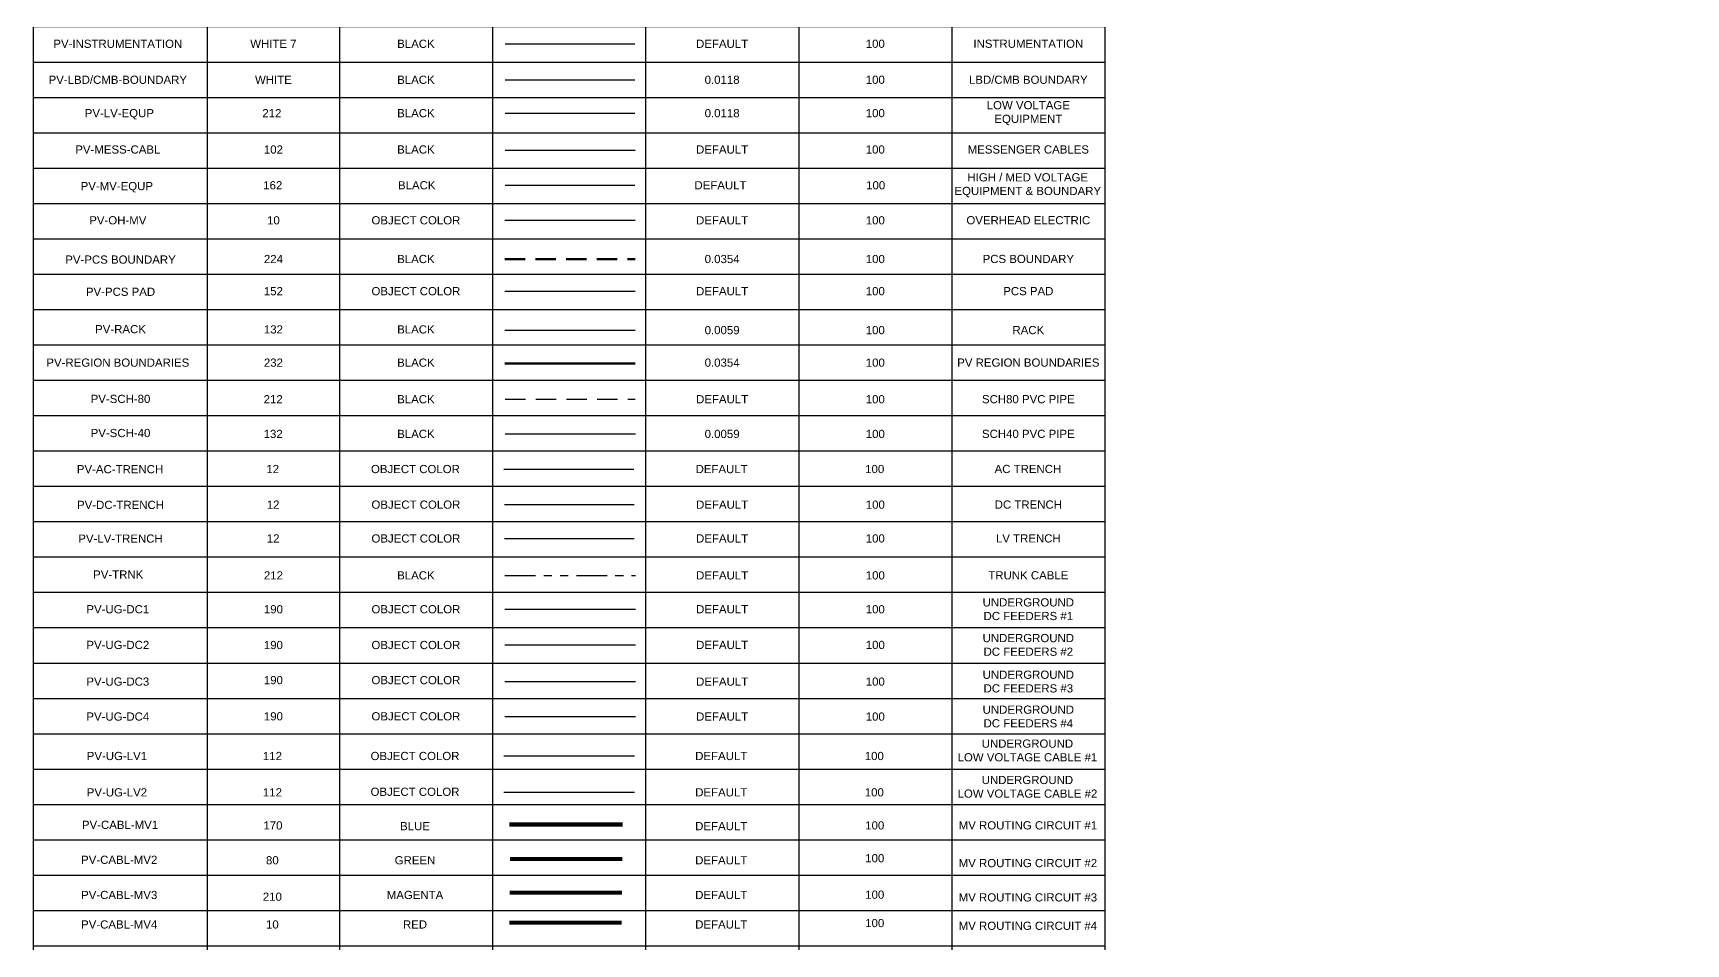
# Model space of a CAD drawing. Header units: feet. Extents: x -13743 to 68376, y -48 to 67763.
# Drawn here: x -17.9 to 2.31, y 63051.36 to 63062.49 of the extents above; entities that cross this region are included whole.
import ezdxf
from ezdxf.enums import TextEntityAlignment as Align
from ezdxf.lldxf.tags import DXFTag

# ---------------------------------------------------------------- set-up
doc = ezdxf.new("R2018")
doc.units = ezdxf.units.FT
doc.header["$MEASUREMENT"] = 0
for name, pattern in [('DASHED2', [0.375, 0.25, -0.125]), ('HIDDEN', [0.375, 0.25, -0.125]), ('PHANTOM2', [1.25, 0.625, -0.125, 0.125, -0.125, 0.125, -0.125]), ('PHANTOM4', [0.6875, 0.3125, 0.0625, -0.0625, 0.0625, -0.0625, 0.0625, -0.0625])]:
    doc.linetypes.add(name, pattern=pattern)
for name, color, linetype in [('G-ANNO-TEXT', 1, 'Continuous'), ('PV-AC-TRENCH', 12, 'ACTR'), ('PV-CABL-MV1', 170, 'MV ROUTING #1'), ('PV-CABL-MV2', 80, 'MV ROUTING #2'), ('PV-CABL-MV3', 210, 'MV ROUTING #3'), ('PV-CABL-MV4', 10, 'MV ROUTING #4'), ('PV-DC-TRENCH', 12, 'DCTR'), ('PV-INSTRUMENTATION', 7, 'Continuous'), ('PV-LBDCMB-BOUNDARY', 7, 'Continuous'), ('PV-LV-EQUP', 212, 'Continuous'), ('PV-LV-TRENCH', 12, 'LVTR'), ('PV-MESS-CABL', 102, 'MESSENGER'), ('PV-MV-EQUIP', 162, 'Continuous'), ('PV-OH-MV', 10, 'OVERHEAD'), ('PV-PCS-PAD', 152, 'Continuous'), ('PV-RACK', 132, 'Continuous'), ('PV-SCH-40', 132, 'Continuous'), ('PV-SCH80', 212, 'HIDDEN'), ('PV-TRNK', 212, 'PHANTOM4'), ('PV-UG-DC1', 190, 'UGDC1'), ('PV-UG-DC2', 190, 'UGDC2'), ('PV-UG-DC3', 190, 'UGDC3'), ('PV-UG-DC4', 190, 'UGDC4'), ('PV-UG-LV1', 122, 'UGLV1'), ('PV-UG-LV2', 122, 'UGLV2')]:
    doc.layers.add(name, color=color, linetype=linetype)
doc.layers.add('PV-PCS BOUNDARY', color=224, linetype='DASHED2', lineweight=90)
doc.layers.add('PV-REGION BOUNDARIES', color=232, linetype='Continuous', lineweight=90)
doc.styles.add('NEI-A', font='arial.ttf')
doc.styles.get("Standard").update_dxf_attribs({"font": 'arial.ttf'})
tags = doc.linetypes.add('ACTR', pattern='A,0.176989,-0.00441,["AC TR",NEI-A,S=0.1,R=0,X=0,Y=-0.05],-0.425798,0.176989', length=0.784186).pattern_tags.tags
tags[6] = DXFTag(74, 10)
tags = doc.linetypes.add('DCTR', pattern='A,0.176989,-0.000454,["DC TR",NEI-A,S=0.1,R=0,X=0,Y=-0.05],-0.429755,0.176989', length=0.784187).pattern_tags.tags
tags[6] = DXFTag(74, 10)
tags = doc.linetypes.add('FIBER', pattern='A,0.376989,-0.053001,["FO",NEI-A,S=0.1,R=0,X=0,Y=-0.05],-0.246999,0.376989', length=1.053978).pattern_tags.tags
tags[6] = DXFTag(74, 10)
tags = doc.linetypes.add('LVTR', pattern='A,0.176989,-0.015904,["LV TR",NEI-A,S=0.1,R=0,X=0,Y=-0.05],-0.414304,0.176989', length=0.784186).pattern_tags.tags
tags[6] = DXFTag(74, 10)
tags = doc.linetypes.add('MESSENGER', pattern='A,0.176989,-0.031547,["MESS",NEI-A,S=0.1,R=0,X=0,Y=-0.05],-0.429956,0.176989', length=0.815481).pattern_tags.tags
tags[6] = DXFTag(74, 10)
tags = doc.linetypes.add('MV ROUTING #1', pattern='A,1,-0.25,0,0.1,-0.25,["MV1",NEI-A,S=0.5,R=0,X=0,Y=-0.2],-1.99', length=3.59).pattern_tags.tags
tags[12] = DXFTag(74, 10)
tags = doc.linetypes.add('MV ROUTING #2', pattern='A,1,-0.25,0,0.1,-0.25,["MV2",NEI-A,S=0.5,R=0,X=0,Y=-0.2],-1.99', length=3.59).pattern_tags.tags
tags[12] = DXFTag(74, 10)
tags = doc.linetypes.add('MV ROUTING #3', pattern='A,1,-0.25,0,0.1,-0.25,["MV3",NEI-A,S=0.5,R=0,X=0,Y=-0.2],-1.5', length=3.1).pattern_tags.tags
tags[12] = DXFTag(74, 10)
tags = doc.linetypes.add('MV ROUTING #4', pattern='A,1,-0.25,0,0.1,-0.25,["MV4",NEI-A,S=0.5,R=0,X=0,Y=-0.2],-1.5', length=3.1).pattern_tags.tags
tags[12] = DXFTag(74, 10)
tags = doc.linetypes.add('OVERHEAD', pattern='A,0.226989,-0.048636,["OHE",NEI-A,S=0.1,R=0,X=0,Y=-0.05],-0.351364,0.226989', length=0.853978).pattern_tags.tags
tags[6] = DXFTag(74, 10)
tags = doc.linetypes.add('UGDC1', pattern='A,0.176989,-0.035266,["DC1",NEI-A,S=0.1,R=0,X=0,Y=-0.05],-0.314734,0.176989', length=0.703978).pattern_tags.tags
tags[6] = DXFTag(74, 10)
tags = doc.linetypes.add('UGDC2', pattern='A,0.176989,-0.035266,["DC2",NEI-A,S=0.1,R=0,X=0,Y=-0.05],-0.314734,0.176989', length=0.703978).pattern_tags.tags
tags[6] = DXFTag(74, 10)
tags = doc.linetypes.add('UGDC3', pattern='A,0.176989,-0.035266,["DC3",NEI-A,S=0.1,R=0,X=0,Y=-0.05],-0.314734,0.176989', length=0.703978).pattern_tags.tags
tags[6] = DXFTag(74, 10)
tags = doc.linetypes.add('UGDC4', pattern='A,0.176989,-0.035266,["DC4",NEI-A,S=0.1,R=0,X=0,Y=-0.05],-0.314734,0.176989', length=0.703978).pattern_tags.tags
tags[6] = DXFTag(74, 10)
tags = doc.linetypes.add('UGLV1', pattern='A,0.176989,-0.050716,["LV1",NEI-A,S=0.1,R=0,X=0,Y=-0.05],-0.299284,0.176989', length=0.703978).pattern_tags.tags
tags[6] = DXFTag(74, 10)
tags = doc.linetypes.add('UGLV2', pattern='A,0.176989,-0.050716,["LV2",NEI-A,S=0.1,R=0,X=0,Y=-0.05],-0.299284,0.176989', length=0.703978).pattern_tags.tags
tags[6] = DXFTag(74, 10)

# ---------------------------------------------------------------- blocks, each defined once
blk = doc.blocks.new('DETAIL_TITLE')
at = {"style": 'NEI-A', "flags": 8}
blk.add_attdef('#', text='', height=0.2, dxfattribs=at).set_placement((0.5922, -0.5109), align=Align.MIDDLE_CENTER)
at = {"lineweight": 30, "flags": 104}
blk.add_attdef('DETAIL_TITLE', text='', height=0.2, dxfattribs=at).set_placement((0.9099, -0.52514), align=Align.BOTTOM_LEFT)
at = {"style": 'NEI-A'}
for tag, p in [('SCALE:', (0.93865, -0.73792)), ('1"_=_', (1.5474, -0.73792))]:
    blk.add_attdef(tag, text='', height=0.1, dxfattribs=at).set_placement(p, align=Align.BOTTOM_LEFT)
blk = doc.blocks.new('*T34')
at = {"color": 0, "linetype": 'ByBlock', "lineweight": -2, "transparency": 16777216}
for p, q in [((0, 0), (13.101, 0)), ((0, 0), (0, -43.152)), ((13.101, 0), (13.101, -43.152)), ((0, -0.525), (13.101, -0.525)), ((2.127, -0.525), (2.127, -43.152)), ((3.743, -0.525), (3.743, -43.152)), ((5.615, -0.525), (5.615, -43.152)), ((7.486, -0.525), (7.486, -43.152)), ((9.358, -0.525), (9.358, -43.152)), ((11.23, -0.525), (11.23, -43.152)), ((0, -1.256), (13.101, -1.256)), ((0, -1.688), (13.101, -1.688)), ((0, -2.12), (13.101, -2.12)), ((0, -2.552), (13.101, -2.552)), ((0, -2.984), (13.101, -2.984)), ((0, -3.416), (13.101, -3.416)), ((0, -3.848), (13.101, -3.848)), ((0, -4.28), (13.101, -4.28)), ((0, -4.712), (13.101, -4.712)), ((0, -5.144), (13.101, -5.144)), ((0, -5.575), (13.101, -5.575)), ((0, -6.007), (13.101, -6.007)), ((0, -6.439), (13.101, -6.439)), ((0, -6.871), (13.101, -6.871)), ((0, -7.303), (13.101, -7.303)), ((0, -7.735), (13.101, -7.735)), ((0, -8.167), (13.101, -8.167)), ((0, -8.599), (13.101, -8.599)), ((0, -9.031), (13.101, -9.031)), ((0, -9.463), (13.101, -9.463)), ((0, -9.895), (13.101, -9.895)), ((0, -10.327), (13.101, -10.327)), ((0, -10.758), (13.101, -10.758)), ((0, -11.19), (13.101, -11.19)), ((0, -11.622), (13.101, -11.622)), ((0, -12.054), (13.101, -12.054)), ((0, -12.486), (13.101, -12.486)), ((0, -12.918), (13.101, -12.918)), ((0, -13.35), (13.101, -13.35)), ((0, -13.782), (13.101, -13.782)), ((0, -14.214), (13.101, -14.214)), ((0, -14.646), (13.101, -14.646)), ((0, -15.078), (13.101, -15.078)), ((0, -15.51), (13.101, -15.51)), ((0, -15.941), (13.101, -15.941)), ((0, -16.373), (13.101, -16.373)), ((0, -16.805), (13.101, -16.805)), ((0, -17.237), (13.101, -17.237)), ((0, -17.669), (13.101, -17.669)), ((0, -18.101), (13.101, -18.101)), ((0, -18.533), (13.101, -18.533)), ((0, -18.965), (13.101, -18.965)), ((0, -19.397), (13.101, -19.397)), ((0, -19.829), (13.101, -19.829)), ((0, -20.261), (13.101, -20.261)), ((0, -20.693), (13.101, -20.693)), ((0, -21.125), (13.101, -21.125)), ((0, -21.556), (13.101, -21.556)), ((0, -21.988), (13.101, -21.988)), ((0, -22.42), (13.101, -22.42)), ((0, -22.852), (13.101, -22.852)), ((0, -23.284), (13.101, -23.284)), ((0, -23.716), (13.101, -23.716)), ((0, -24.148), (13.101, -24.148)), ((0, -24.58), (13.101, -24.58)), ((0, -25.012), (13.101, -25.012)), ((0, -25.444), (13.101, -25.444)), ((0, -25.876), (13.101, -25.876)), ((0, -26.308), (13.101, -26.308)), ((0, -26.739), (13.101, -26.739)), ((0, -27.171), (13.101, -27.171)), ((0, -27.603), (13.101, -27.603)), ((0, -28.035), (13.101, -28.035)), ((0, -28.467), (13.101, -28.467)), ((0, -28.899), (13.101, -28.899)), ((0, -29.331), (13.101, -29.331)), ((0, -29.763), (13.101, -29.763)), ((0, -30.195), (13.101, -30.195)), ((0, -30.627), (13.101, -30.627)), ((0, -31.059), (13.101, -31.059)), ((0, -31.491), (13.101, -31.491)), ((0, -31.923), (13.101, -31.923)), ((0, -32.354), (13.101, -32.354)), ((0, -32.786), (13.101, -32.786)), ((0, -33.218), (13.101, -33.218)), ((0, -33.65), (13.101, -33.65)), ((0, -34.082), (13.101, -34.082)), ((0, -34.514), (13.101, -34.514)), ((0, -34.946), (13.101, -34.946)), ((0, -35.378), (13.101, -35.378)), ((0, -35.81), (13.101, -35.81)), ((0, -36.242), (13.101, -36.242)), ((0, -36.674), (13.101, -36.674)), ((0, -37.106), (13.101, -37.106)), ((0, -37.537), (13.101, -37.537)), ((0, -37.969), (13.101, -37.969)), ((0, -38.401), (13.101, -38.401)), ((0, -38.833), (13.101, -38.833)), ((0, -39.265), (13.101, -39.265)), ((0, -39.697), (13.101, -39.697)), ((0, -40.129), (13.101, -40.129)), ((0, -40.561), (13.101, -40.561)), ((0, -40.993), (13.101, -40.993)), ((0, -41.425), (13.101, -41.425)), ((0, -41.857), (13.101, -41.857)), ((0, -42.289), (13.101, -42.289)), ((0, -42.72), (13.101, -42.72)), ((0, -43.152), (13.101, -43.152))]:
    blk.add_line(p, q, dxfattribs=at)
at = {"color": 0, "transparency": 16777216, "attachment_point": 5, "style": 'NEI-A'}
for s, insert, char_height, width in [('PV ELECTRICAL', (6.551, -0.263), 0.2, 12.98132), ('LINE WEIGHT (IN.)', (8.422, -0.891), 0.15, 1.75162), ('LAYER NAME', (1.063, -0.891), 0.15, 2.00687), ('LAYER COLOR', (2.935, -0.891), 0.15, 1.49637), ('PLOT COLOR', (4.679, -0.891), 0.15, 1.75162), ('LINE TYPE', (6.551, -0.891), 0.15, 1.75162), ('SCREENING', (10.294, -0.891), 0.15, 1.75162), ('NOTES', (12.166, -0.891), 0.15, 1.75162)]:
    blk.add_mtext(s, dxfattribs=dict(at, insert=insert, char_height=char_height, width=width))

msp = doc.modelspace()

# ---------------------------------------------------------------- linework, layer by layer
at = {"layer": 'PV-AC-TRENCH'}
msp.add_line((-12.141, 63057.161), (-10.553, 63057.161), dxfattribs=at)
at = {"layer": 'PV-CABL-MV1', "ltscale": 0.2, "const_width": 0.05, "flags": 128}
msp.add_lwpolyline([(-12.073, 63052.818), (-10.69, 63052.818)], dxfattribs=at)
at = {"layer": 'PV-CABL-MV2', "ltscale": 0.2, "const_width": 0.05, "flags": 128}
msp.add_lwpolyline([(-12.066, 63052.396), (-10.693, 63052.396)], dxfattribs=at)
at = {"layer": 'PV-CABL-MV3', "ltscale": 0.2, "const_width": 0.05, "flags": 128}
msp.add_lwpolyline([(-12.07, 63051.984), (-10.697, 63051.984)], dxfattribs=at)
at = {"layer": 'PV-CABL-MV4', "ltscale": 0.2, "const_width": 0.05, "flags": 128}
msp.add_lwpolyline([(-12.073, 63051.618), (-10.7, 63051.618)], dxfattribs=at)
at = {"layer": 'PV-DC-TRENCH'}
msp.add_line((-12.135, 63056.726), (-10.547, 63056.726), dxfattribs=at)
at = {"layer": 'PV-INSTRUMENTATION'}
msp.add_line((-12.125, 63062.357), (-10.538, 63062.357), dxfattribs=at)
at = {"layer": 'PV-LBDCMB-BOUNDARY'}
msp.add_line((-12.125, 63061.917), (-10.538, 63061.917), dxfattribs=at)
at = {"layer": 'PV-LV-EQUP'}
msp.add_line((-12.125, 63061.509), (-10.538, 63061.509), dxfattribs=at)
at = {"layer": 'PV-LV-TRENCH'}
msp.add_line((-12.135, 63056.313), (-10.547, 63056.313), dxfattribs=at)
at = {"layer": 'PV-MESS-CABL'}
msp.add_lwpolyline([(-10.534, 63061.053), (-12.125, 63061.053)], dxfattribs=at)
at = {"layer": 'PV-MV-EQUIP'}
msp.add_line((-12.125, 63060.628), (-10.541, 63060.628), dxfattribs=at)
at = {"layer": 'PV-OH-MV'}
msp.add_lwpolyline([(-12.131, 63060.2), (-10.534, 63060.2)], dxfattribs=at)
at = {"layer": 'PV-PCS BOUNDARY'}
msp.add_lwpolyline([(-12.131, 63059.727), (-10.534, 63059.727)], dxfattribs=at)
at = {"layer": 'PV-PCS-PAD'}
msp.add_lwpolyline([(-12.131, 63059.334), (-10.534, 63059.334)], dxfattribs=at)
at = {"layer": 'PV-RACK'}
msp.add_lwpolyline([(-12.131, 63058.858), (-10.534, 63058.858)], dxfattribs=at)
at = {"layer": 'PV-REGION BOUNDARIES'}
msp.add_lwpolyline([(-12.129, 63058.451), (-10.535, 63058.451)], dxfattribs=at)
at = {"layer": 'PV-SCH-40'}
msp.add_line((-12.125, 63057.59), (-10.532, 63057.59), dxfattribs=at)
at = {"layer": 'PV-SCH80'}
msp.add_line((-12.125, 63058.014), (-10.537, 63058.014), dxfattribs=at)
at = {"layer": 'PV-TRNK'}
msp.add_lwpolyline([(-12.129, 63055.862), (-10.532, 63055.862)], dxfattribs=at)
at = {"layer": 'PV-UG-DC1'}
msp.add_lwpolyline([(-12.129, 63055.448), (-10.532, 63055.448)], dxfattribs=at)
at = {"layer": 'PV-UG-DC2'}
msp.add_lwpolyline([(-12.129, 63055.012), (-10.532, 63055.012)], dxfattribs=at)
at = {"layer": 'PV-UG-DC3'}
msp.add_lwpolyline([(-12.129, 63054.564), (-10.532, 63054.564)], dxfattribs=at)
msp.add_lwpolyline([(-12.129, 63054.564), (-10.532, 63054.564)], dxfattribs=at)
at = {"layer": 'PV-UG-DC4'}
msp.add_lwpolyline([(-12.129, 63054.137), (-10.532, 63054.137)], dxfattribs=at)
at = {"layer": 'PV-UG-LV1'}
msp.add_lwpolyline([(-12.14, 63053.655), (-10.543, 63053.655)], dxfattribs=at)
at = {"layer": 'PV-UG-LV2'}
msp.add_lwpolyline([(-12.14, 63053.211), (-10.543, 63053.211)], dxfattribs=at)

# ---------------------------------------------------------------- block references
msp.add_blockref('*T34', (-17.895, 63073.324))
at = {"layer": 'G-ANNO-TEXT'}
ref = msp.add_blockref('DETAIL_TITLE', (-460.635, 63776.869), dxfattribs=dict(at, xscale=128.9267043143703, yscale=128.9267043143703, zscale=128.9267043143703))
lines = msp.add_mtext('{\\LDC BLOCK TYPE-1 (3) STRINGS (78) MODULES [580W]}', dxfattribs={"layer": '0', "insert": (-343.325, 63747.843), "char_height": 858.86809, "attachment_point": 1})
ref.add_attrib('DETAIL_TITLE', '', (-343.325, 63747.843)).embed_mtext(lines)

# ---------------------------------------------------------------- texts
at = {"layer": 'PV-AC-TRENCH', "style": 'NEI-A'}
for s, p in [('PV-AC-TRENCH', (-16.833, 63057.159)), ('12', (-14.967, 63057.161)), ('OBJECT COLOR', (-13.222, 63057.161)), ('DEFAULT', (-9.479, 63057.161)), ('100', (-7.607, 63057.161))]:
    msp.add_text(s, height=0.1, dxfattribs=at).set_placement(p, align=Align.MIDDLE_CENTER)
at = {"layer": 'PV-AC-TRENCH', "insert": (-5.735, 63057.161), "char_height": 0.1, "attachment_point": 5, "style": 'NEI-A'}
msp.add_mtext('AC TRENCH', dxfattribs=at)
at = {"layer": 'PV-CABL-MV1', "style": 'NEI-A'}
for s, p in [('PV-CABL-MV1', (-16.833, 63052.814)), ('170', (-14.964, 63052.807))]:
    msp.add_text(s, height=0.1, dxfattribs=at).set_placement(p, align=Align.MIDDLE_CENTER)
at = {"layer": 'PV-CABL-MV1', "linetype": 'FIBER', "style": 'NEI-A'}
for s, p in [('BLUE', (-13.227, 63052.798)), ('DEFAULT', (-9.484, 63052.798)), ('100', (-7.607, 63052.807))]:
    msp.add_text(s, height=0.1, dxfattribs=at).set_placement(p, align=Align.MIDDLE_CENTER)
at = {"layer": 'PV-CABL-MV1', "linetype": 'FIBER', "insert": (-5.735, 63052.807), "char_height": 0.1, "attachment_point": 5, "style": 'NEI-A'}
msp.add_mtext('MV ROUTING CIRCUIT #1', dxfattribs=at)
at = {"layer": 'PV-CABL-MV2', "style": 'NEI-A'}
for s, p in [('PV-CABL-MV2', (-16.843, 63052.387)), ('80', (-14.971, 63052.381))]:
    msp.add_text(s, height=0.1, dxfattribs=at).set_placement(p, align=Align.MIDDLE_CENTER)
at = {"layer": 'PV-CABL-MV2', "linetype": 'FIBER', "style": 'NEI-A'}
for s, p in [('GREEN', (-13.227, 63052.381)), ('DEFAULT', (-9.484, 63052.381)), ('100', (-7.607, 63052.406))]:
    msp.add_text(s, height=0.1, dxfattribs=at).set_placement(p, align=Align.MIDDLE_CENTER)
at = {"layer": 'PV-CABL-MV2', "linetype": 'FIBER', "insert": (-5.735, 63052.346), "char_height": 0.1, "attachment_point": 5, "style": 'NEI-A'}
msp.add_mtext('MV ROUTING CIRCUIT #2', dxfattribs=at)
at = {"layer": 'PV-CABL-MV3', "style": 'NEI-A'}
for s, p in [('PV-CABL-MV3', (-16.843, 63051.957)), ('210', (-14.971, 63051.936))]:
    msp.add_text(s, height=0.1, dxfattribs=at).set_placement(p, align=Align.MIDDLE_CENTER)
at = {"layer": 'PV-CABL-MV3', "linetype": 'FIBER', "style": 'NEI-A'}
for s, p in [('MAGENTA', (-13.227, 63051.957)), ('DEFAULT', (-9.484, 63051.957)), ('100', (-7.607, 63051.961))]:
    msp.add_text(s, height=0.1, dxfattribs=at).set_placement(p, align=Align.MIDDLE_CENTER)
at = {"layer": 'PV-CABL-MV3', "linetype": 'FIBER', "insert": (-5.735, 63051.927), "char_height": 0.1, "attachment_point": 5, "style": 'NEI-A'}
msp.add_mtext('MV ROUTING CIRCUIT #3', dxfattribs=at)
at = {"layer": 'PV-CABL-MV4', "style": 'NEI-A'}
for s, p in [('PV-CABL-MV4', (-16.843, 63051.597)), ('10', (-14.971, 63051.597))]:
    msp.add_text(s, height=0.1, dxfattribs=at).set_placement(p, align=Align.MIDDLE_CENTER)
at = {"layer": 'PV-CABL-MV4', "linetype": 'FIBER', "style": 'NEI-A'}
for s, p in [('RED', (-13.227, 63051.597)), ('DEFAULT', (-9.484, 63051.597)), ('100', (-7.607, 63051.614))]:
    msp.add_text(s, height=0.1, dxfattribs=at).set_placement(p, align=Align.MIDDLE_CENTER)
at = {"layer": 'PV-CABL-MV4', "linetype": 'FIBER', "insert": (-5.735, 63051.58), "char_height": 0.1, "attachment_point": 5, "style": 'NEI-A'}
msp.add_mtext('MV ROUTING CIRCUIT #4', dxfattribs=at)
at = {"layer": 'PV-DC-TRENCH', "style": 'NEI-A'}
for s, p in [('PV-DC-TRENCH', (-16.827, 63056.723)), ('12', (-14.961, 63056.726)), ('OBJECT COLOR', (-13.216, 63056.726)), ('DEFAULT', (-9.473, 63056.726)), ('100', (-7.601, 63056.726))]:
    msp.add_text(s, height=0.1, dxfattribs=at).set_placement(p, align=Align.MIDDLE_CENTER)
at = {"layer": 'PV-DC-TRENCH', "linetype": 'PHANTOM2', "insert": (-5.73, 63056.726), "char_height": 0.1, "attachment_point": 5, "style": 'NEI-A'}
msp.add_mtext('DC TRENCH', dxfattribs=at)
at = {"layer": 'PV-INSTRUMENTATION', "style": 'NEI-A'}
for s, p in [('PV-INSTRUMENTATION', (-16.86, 63062.357)), ('WHITE 7', (-14.958, 63062.357)), ('BLACK', (-13.216, 63062.357)), ('DEFAULT', (-9.473, 63062.357)), ('100', (-7.601, 63062.357))]:
    msp.add_text(s, height=0.1, dxfattribs=at).set_placement(p, align=Align.MIDDLE_CENTER)
at = {"layer": 'PV-INSTRUMENTATION', "linetype": 'PHANTOM2', "insert": (-5.73, 63062.357), "char_height": 0.1, "attachment_point": 5, "style": 'NEI-A'}
msp.add_mtext('INSTRUMENTATION', dxfattribs=at)
at = {"layer": 'PV-LBDCMB-BOUNDARY', "style": 'NEI-A'}
for s, p in [('PV-LBD/CMB-BOUNDARY', (-16.86, 63061.917)), ('WHITE', (-14.958, 63061.917)), ('BLACK', (-13.216, 63061.917)), ('0.0118', (-9.473, 63061.917)), ('100', (-7.601, 63061.917))]:
    msp.add_text(s, height=0.1, dxfattribs=at).set_placement(p, align=Align.MIDDLE_CENTER)
at = {"layer": 'PV-LBDCMB-BOUNDARY', "linetype": 'PHANTOM2', "insert": (-5.73, 63061.917), "char_height": 0.1, "attachment_point": 5, "style": 'NEI-A'}
msp.add_mtext('LBD/CMB BOUNDARY', dxfattribs=at)
at = {"layer": 'PV-LV-EQUP', "style": 'NEI-A'}
for s, p in [('PV-LV-EQUP', (-16.841, 63061.509)), ('212', (-14.977, 63061.509)), ('BLACK', (-13.216, 63061.509)), ('0.0118', (-9.473, 63061.509)), ('100', (-7.601, 63061.509))]:
    msp.add_text(s, height=0.1, dxfattribs=at).set_placement(p, align=Align.MIDDLE_CENTER)
at = {"layer": 'PV-LV-EQUP', "linetype": 'PHANTOM2', "insert": (-5.73, 63061.509), "char_height": 0.1, "attachment_point": 5, "style": 'NEI-A'}
msp.add_mtext('LOW VOLTAGE\\PEQUIPMENT', dxfattribs=at)
at = {"layer": 'PV-LV-TRENCH', "style": 'NEI-A'}
for s, p in [('PV-LV-TRENCH', (-16.827, 63056.311)), ('12', (-14.961, 63056.313)), ('OBJECT COLOR', (-13.216, 63056.313)), ('DEFAULT', (-9.473, 63056.313)), ('100', (-7.601, 63056.313))]:
    msp.add_text(s, height=0.1, dxfattribs=at).set_placement(p, align=Align.MIDDLE_CENTER)
at = {"layer": 'PV-LV-TRENCH', "linetype": 'PHANTOM2', "insert": (-5.73, 63056.313), "char_height": 0.1, "attachment_point": 5, "style": 'NEI-A'}
msp.add_mtext('LV TRENCH', dxfattribs=at)
at = {"layer": 'PV-MESS-CABL', "style": 'NEI-A'}
for s, p in [('PV-MESS-CABL', (-16.86, 63061.065)), ('102', (-14.958, 63061.065)), ('BLACK', (-13.216, 63061.065)), ('DEFAULT', (-9.473, 63061.065)), ('100', (-7.601, 63061.065))]:
    msp.add_text(s, height=0.1, dxfattribs=at).set_placement(p, align=Align.MIDDLE_CENTER)
at = {"layer": 'PV-MESS-CABL', "insert": (-5.73, 63061.065), "char_height": 0.1, "attachment_point": 5, "style": 'NEI-A'}
msp.add_mtext('MESSENGER CABLES', dxfattribs=at)
at = {"layer": 'PV-MV-EQUIP', "style": 'NEI-A'}
for s, p in [('PV-MV-EQUP', (-16.872, 63060.618)), ('162', (-14.966, 63060.628)), ('BLACK', (-13.206, 63060.628)), ('DEFAULT', (-9.493, 63060.628)), ('100', (-7.596, 63060.628))]:
    msp.add_text(s, height=0.1, dxfattribs=at).set_placement(p, align=Align.MIDDLE_CENTER)
at = {"layer": 'PV-MV-EQUIP', "linetype": 'PHANTOM2', "insert": (-5.737, 63060.628), "char_height": 0.1, "attachment_point": 5, "style": 'NEI-A'}
msp.add_mtext('HIGH / MED VOLTAGE\\PEQUIPMENT & BOUNDARY', dxfattribs=at)
at = {"layer": 'PV-OH-MV', "style": 'NEI-A'}
for s, p in [('PV-OH-MV', (-16.86, 63060.2)), ('10', (-14.958, 63060.2)), ('OBJECT COLOR', (-13.216, 63060.2)), ('DEFAULT', (-9.473, 63060.2)), ('100', (-7.601, 63060.2))]:
    msp.add_text(s, height=0.1, dxfattribs=at).set_placement(p, align=Align.MIDDLE_CENTER)
at = {"layer": 'PV-OH-MV', "insert": (-5.73, 63060.2), "char_height": 0.1, "attachment_point": 5, "style": 'NEI-A'}
msp.add_mtext('OVERHEAD ELECTRIC', dxfattribs=at)
at = {"layer": 'PV-PCS BOUNDARY', "style": 'NEI-A'}
for s, p in [('PV-PCS BOUNDARY', (-16.827, 63059.72)), ('224', (-14.958, 63059.727)), ('BLACK', (-13.216, 63059.727)), ('0.0354', (-9.473, 63059.727)), ('100', (-7.601, 63059.727))]:
    msp.add_text(s, height=0.1, dxfattribs=at).set_placement(p, align=Align.MIDDLE_CENTER)
at = {"layer": 'PV-PCS BOUNDARY', "insert": (-5.73, 63059.727), "char_height": 0.1, "attachment_point": 5, "style": 'NEI-A'}
msp.add_mtext('PCS BOUNDARY', dxfattribs=at)
at = {"layer": 'PV-PCS-PAD', "style": 'NEI-A'}
for s, p in [('PV-PCS PAD', (-16.827, 63059.327)), ('152', (-14.958, 63059.334)), ('OBJECT COLOR', (-13.216, 63059.334)), ('DEFAULT', (-9.473, 63059.334)), ('100', (-7.601, 63059.334))]:
    msp.add_text(s, height=0.1, dxfattribs=at).set_placement(p, align=Align.MIDDLE_CENTER)
at = {"layer": 'PV-PCS-PAD', "insert": (-5.73, 63059.334), "char_height": 0.1, "attachment_point": 5, "style": 'NEI-A'}
msp.add_mtext('PCS PAD', dxfattribs=at)
at = {"layer": 'PV-RACK', "style": 'NEI-A'}
for s, p in [('PV-RACK', (-16.827, 63058.87)), ('132', (-14.958, 63058.867)), ('BLACK', (-13.216, 63058.867)), ('0.0059', (-9.473, 63058.858)), ('100', (-7.601, 63058.858))]:
    msp.add_text(s, height=0.1, dxfattribs=at).set_placement(p, align=Align.MIDDLE_CENTER)
at = {"layer": 'PV-RACK', "insert": (-5.73, 63058.858), "char_height": 0.1, "attachment_point": 5, "style": 'NEI-A'}
msp.add_mtext('RACK', dxfattribs=at)
at = {"layer": 'PV-REGION BOUNDARIES', "style": 'NEI-A'}
for s, p in [('PV-REGION BOUNDARIES', (-16.86, 63058.461)), ('232', (-14.958, 63058.461)), ('BLACK', (-13.216, 63058.461)), ('0.0354', (-9.473, 63058.461)), ('100', (-7.601, 63058.461))]:
    msp.add_text(s, height=0.1, dxfattribs=at).set_placement(p, align=Align.MIDDLE_CENTER)
at = {"layer": 'PV-REGION BOUNDARIES', "insert": (-5.73, 63058.461), "char_height": 0.1, "attachment_point": 5, "style": 'NEI-A'}
msp.add_mtext('PV REGION BOUNDARIES', dxfattribs=at)
at = {"layer": 'PV-SCH-40', "style": 'NEI-A'}
for s, p in [('PV-SCH-40', (-16.827, 63057.601)), ('132', (-14.961, 63057.59)), ('BLACK', (-13.216, 63057.59)), ('0.0059', (-9.473, 63057.59)), ('100', (-7.601, 63057.59))]:
    msp.add_text(s, height=0.1, dxfattribs=at).set_placement(p, align=Align.MIDDLE_CENTER)
at = {"layer": 'PV-SCH-40', "linetype": 'PHANTOM2', "insert": (-5.73, 63057.59), "char_height": 0.1, "attachment_point": 5, "style": 'NEI-A'}
msp.add_mtext('SCH40 PVC PIPE', dxfattribs=at)
at = {"layer": 'PV-SCH80', "style": 'NEI-A'}
for s, p in [('PV-SCH-80', (-16.827, 63058.018)), ('212', (-14.961, 63058.014)), ('BLACK', (-13.216, 63058.014)), ('DEFAULT', (-9.473, 63058.014)), ('100', (-7.601, 63058.014))]:
    msp.add_text(s, height=0.1, dxfattribs=at).set_placement(p, align=Align.MIDDLE_CENTER)
at = {"layer": 'PV-SCH80', "linetype": 'PHANTOM2', "insert": (-5.73, 63058.014), "char_height": 0.1, "width": 1.31184, "attachment_point": 5, "style": 'NEI-A'}
msp.add_mtext('SCH80 PVC PIPE', dxfattribs=at)
at = {"layer": 'PV-TRNK', "style": 'NEI-A'}
for s, p in [('PV-TRNK', (-16.855, 63055.872)), ('212', (-14.958, 63055.862)), ('BLACK', (-13.216, 63055.862)), ('DEFAULT', (-9.473, 63055.862)), ('100', (-7.601, 63055.862))]:
    msp.add_text(s, height=0.1, dxfattribs=at).set_placement(p, align=Align.MIDDLE_CENTER)
at = {"layer": 'PV-TRNK', "linetype": 'PHANTOM2', "insert": (-5.73, 63055.862), "char_height": 0.1, "attachment_point": 5, "style": 'NEI-A'}
msp.add_mtext('TRUNK CABLE', dxfattribs=at)
at = {"layer": 'PV-UG-DC1', "style": 'NEI-A'}
for s, p in [('PV-UG-DC1', (-16.86, 63055.448)), ('190', (-14.958, 63055.448)), ('OBJECT COLOR', (-13.216, 63055.448)), ('DEFAULT', (-9.473, 63055.448)), ('100', (-7.601, 63055.448))]:
    msp.add_text(s, height=0.1, dxfattribs=at).set_placement(p, align=Align.MIDDLE_CENTER)
at = {"layer": 'PV-UG-DC1', "linetype": 'PHANTOM2', "insert": (-5.73, 63055.448), "char_height": 0.1, "attachment_point": 5, "style": 'NEI-A'}
msp.add_mtext('UNDERGROUND \\PDC FEEDERS #1', dxfattribs=at)
at = {"layer": 'PV-UG-DC2', "style": 'NEI-A'}
for s, p in [('PV-UG-DC2', (-16.86, 63055.012)), ('190', (-14.958, 63055.011)), ('OBJECT COLOR', (-13.216, 63055.011)), ('DEFAULT', (-9.473, 63055.012)), ('100', (-7.601, 63055.012))]:
    msp.add_text(s, height=0.1, dxfattribs=at).set_placement(p, align=Align.MIDDLE_CENTER)
at = {"layer": 'PV-UG-DC2', "linetype": 'PHANTOM2', "insert": (-5.73, 63055.012), "char_height": 0.1, "attachment_point": 5, "style": 'NEI-A'}
msp.add_mtext('UNDERGROUND \\PDC FEEDERS #2', dxfattribs=at)
at = {"layer": 'PV-UG-DC3', "style": 'NEI-A'}
for s, p in [('PV-UG-DC3', (-16.86, 63054.564)), ('190', (-14.958, 63054.582)), ('OBJECT COLOR', (-13.216, 63054.582)), ('DEFAULT', (-9.473, 63054.564)), ('100', (-7.601, 63054.564))]:
    msp.add_text(s, height=0.1, dxfattribs=at).set_placement(p, align=Align.MIDDLE_CENTER)
at = {"layer": 'PV-UG-DC3', "linetype": 'PHANTOM2', "insert": (-5.73, 63054.564), "char_height": 0.1, "attachment_point": 5, "style": 'NEI-A'}
msp.add_mtext('UNDERGROUND \\PDC FEEDERS #3', dxfattribs=at)
at = {"layer": 'PV-UG-DC4', "style": 'NEI-A'}
for s, p in [('PV-UG-DC4', (-16.86, 63054.137)), ('190', (-14.958, 63054.14)), ('OBJECT COLOR', (-13.216, 63054.14)), ('DEFAULT', (-9.473, 63054.137)), ('100', (-7.601, 63054.137))]:
    msp.add_text(s, height=0.1, dxfattribs=at).set_placement(p, align=Align.MIDDLE_CENTER)
at = {"layer": 'PV-UG-DC4', "linetype": 'PHANTOM2', "insert": (-5.73, 63054.137), "char_height": 0.1, "attachment_point": 5, "style": 'NEI-A'}
msp.add_mtext('UNDERGROUND \\PDC FEEDERS #4', dxfattribs=at)
at = {"layer": 'PV-UG-LV1', "style": 'NEI-A'}
for s, p in [('PV-UG-LV1', (-16.871, 63053.655)), ('112', (-14.97, 63053.655)), ('OBJECT COLOR', (-13.227, 63053.655)), ('100', (-7.613, 63053.655)), ('DEFAULT', (-9.484, 63053.655))]:
    msp.add_text(s, height=0.1, dxfattribs=at).set_placement(p, align=Align.MIDDLE_CENTER)
at = {"layer": 'PV-UG-LV1', "linetype": 'PHANTOM2', "insert": (-5.741, 63053.722), "char_height": 0.1, "attachment_point": 5, "style": 'NEI-A'}
msp.add_mtext('UNDERGROUND \\PLOW VOLTAGE CABLE #1', dxfattribs=at)
at = {"layer": 'PV-UG-LV2', "style": 'NEI-A'}
for s, p in [('PV-UG-LV2', (-16.871, 63053.211)), ('112', (-14.97, 63053.211)), ('OBJECT COLOR', (-13.227, 63053.218)), ('DEFAULT', (-9.484, 63053.211)), ('100', (-7.613, 63053.211))]:
    msp.add_text(s, height=0.1, dxfattribs=at).set_placement(p, align=Align.MIDDLE_CENTER)
at = {"layer": 'PV-UG-LV2', "linetype": 'PHANTOM2', "insert": (-5.741, 63053.278), "char_height": 0.1, "attachment_point": 5, "style": 'NEI-A'}
msp.add_mtext('UNDERGROUND \\PLOW VOLTAGE CABLE #2', dxfattribs=at)

doc.saveas('drawing.dxf')
